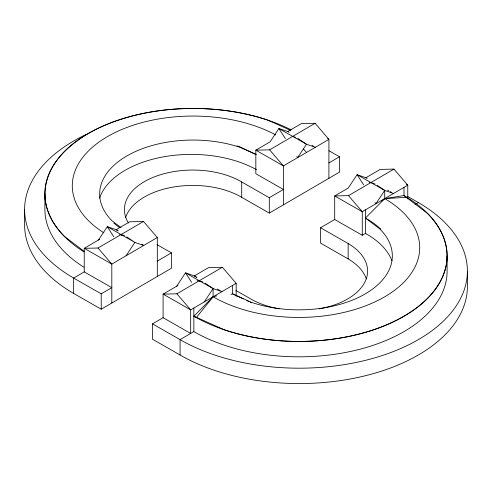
<?xml version="1.0" encoding="UTF-8"?>
<svg xmlns="http://www.w3.org/2000/svg" width="492" height="492" viewBox="0 0 492 492"><rect width="100%" height="100%" fill="white"/><g stroke="black" fill="none" stroke-linecap="round" stroke-linejoin="round"><path stroke-width="0.74" d="M98.48 240.022L107.281 226.689L116.18 229.69L118.154 230.816M126.05 255.778L134.906 242.415L143.756 245.447L141.788 244.321M176.646 286.221L185.496 272.863L194.346 275.895L196.32 277.021M204.217 301.977L213.116 288.589L221.923 291.651L217.329 289.025M393.52 193.479L384.719 190.416L375.82 203.805L375.002 202.538M204.986 283.091L213.116 288.589L213.116 296.787L193.848 316.227L196.505 317.365L213.116 296.787L216.732 295.877M232.341 293.767L251.836 302.488A93.425 53.942 0 0 0 364.677 294.21A93.425 53.942 0 0 0 380.039 229.143L365.445 218.054L384.719 198.614L403.987 195.57L427.554 213.467A148.147 85.534 0 0 1 403.194 316.651A148.147 85.534 0 0 1 224.26 329.775L196.505 317.365M381.798 201L384.719 198.614L406.312 197.335M99.735 239.284L84.237 248.331L84.237 271.892L73.646 278.072L73.646 293.441L101.223 309.197L171.431 268.238L171.431 252.87L156.985 244.616M125.515 217.821A68.376 39.477 0 0 1 172.815 187.151A68.376 39.477 0 0 1 241.713 197.329L269.29 213.085L269.29 197.716L283.41 189.475L255.834 173.725L255.834 150.158L270.077 141.85L278.884 128.517L287.783 131.518L301.332 123.615L315.12 123.295L328.908 139.371L328.908 178.307M157.305 237.544L111.813 264.087L84.237 248.331L98.025 248.011L143.516 221.468L157.305 237.544L157.305 276.479M327.592 138.621L328.908 139.371L283.41 165.915L255.834 150.158L269.622 149.839L315.12 123.295M101.223 309.197L101.223 293.829L111.813 287.648L84.237 271.892M157.305 261.111L171.431 252.87M328.908 162.938L339.498 156.757L328.994 150.755M269.29 213.085L339.498 172.126L339.498 156.757M177.913 285.483L163.092 294.124L163.092 317.691L152.502 323.871L152.502 339.24L180.078 354.996A168.184 97.102 0 0 0 363.299 376.232A168.184 97.102 0 0 0 467.4 286.633L467.4 271.264M366.312 278.853A68.376 39.477 0 0 0 348.145 258.884L320.569 243.128L320.569 227.759L334.695 219.518L334.695 195.957L348.244 188.049L357.094 174.691L365.95 177.723L380.187 169.414L393.975 169.094L407.763 185.17L407.763 198.854M236.166 283.343L190.668 309.88L163.092 294.124L176.88 293.81L222.378 267.267L236.166 283.343L236.166 296.264M406.447 184.42L407.763 185.17L362.266 211.708L334.695 195.957L348.484 195.638L393.975 169.094M231.012 294.542L232.39 293.736L243.312 298.908M447.105 256.135L447.105 271.504A148.184 85.553 0 0 1 355.249 350.396A148.184 85.553 0 0 1 193.848 331.596L180.078 339.628L180.078 354.996M334.695 219.518L362.266 235.274L365.445 233.423L365.445 209.856M415.045 204.487L418.354 202.556L407.85 196.554M369.375 182.587L370.906 182.55M143.516 221.468L129.734 221.787L116.18 229.69L118.055 230.963M119.562 234.586L121.094 234.549L124.507 235.711M222.378 267.267L208.59 267.587L194.346 275.895L196.849 277.586M197.009 280.778L199.309 280.723L200.293 281.873M292.691 136.382L295.421 137.311M315.354 147.274L306.504 144.242L278.884 128.517L285.409 138.633M371.583 182.79L374.978 183.959M200.668 281.196L202.704 281.898M290.637 130.355L267.74 120.116A148.147 85.534 0 0 0 88.806 133.24A148.147 85.534 0 0 0 64.446 236.424L84.47 251.633M246.756 300.538L248.823 301.51M250.194 302.162L251.572 302.814M213.116 296.787A120.786 69.735 0 0 0 383.938 297.236A120.786 69.735 0 0 0 384.719 198.614L384.719 190.416L357.094 174.691L363.606 184.814M213.116 288.589L185.496 272.863L191.603 282.353M312.076 145.398L313.386 146.149M387.616 190.103L388.926 190.853M390.242 191.603L391.552 192.354M128.498 222.993A68.376 39.477 0 0 1 156.431 176.099A68.376 39.477 0 0 1 241.713 181.96L269.29 197.716M320.569 227.759L348.145 243.515L348.145 258.884M235.84 290.415L250.287 298.669A68.376 39.477 0 0 0 279.173 308.835M163.092 317.691L190.668 333.447L190.668 309.88L176.88 293.81M101.223 293.829L73.646 278.072A168.184 97.102 0 0 1 85.786 134.624M152.502 323.871L180.078 339.628A168.184 97.102 0 0 0 417.923 339.874A168.184 97.102 0 0 0 418.354 202.556M365.95 177.723L367.198 178.565M377.21 185.336L384.719 190.416M287.783 131.518L289.032 132.366M297.765 138.307L306.504 144.242L297.654 157.606L296.836 156.339M126.795 236.904L134.906 242.415L107.281 226.689L113.812 236.806M121.081 227.679L111.961 220.748A93.425 53.942 0 0 1 127.323 155.681A93.425 53.942 0 0 1 240.164 147.403L256.24 154.593L240.428 147.077A93.425 53.942 0 0 0 236.99 145.909M348.484 195.638L362.266 211.708L362.266 235.274M303.527 149.008L306.479 152.452M269.622 149.839L283.41 165.915L283.41 204.844M121.094 234.549L122.078 235.699M98.025 248.011L111.813 264.087L111.813 303.017M403.987 187.372L403.987 195.57A148.184 85.553 0 0 1 403.409 316.559A148.184 85.553 0 0 1 193.848 316.227M241.713 181.96L241.713 197.329M232.39 285.545L232.39 293.736M193.848 308.029L193.848 331.596M44.895 193.762L44.895 209.125A148.184 85.553 0 0 0 83.917 267.217M24.6 209.364L24.6 224.733A168.184 97.102 0 0 0 73.646 293.441M103.898 232.833A120.786 69.735 0 0 1 108.258 136.149A120.786 69.735 0 0 1 275.76 134.956M99.587 198.122A93.425 53.942 0 0 1 163.362 156.868A93.425 53.942 0 0 1 256.523 169.697M119.771 227.648A93.425 53.942 0 0 1 113.769 223.042M83.917 251.849A148.184 85.553 0 0 1 87.275 134.095A148.184 85.553 0 0 1 291.129 129.845M365.445 233.423A93.425 53.942 0 0 1 391.921 260.711M365.445 218.054A93.425 53.942 0 0 1 380.876 229.266M348.145 243.515A68.376 39.477 0 0 1 319.099 308.865"/></g></svg>
